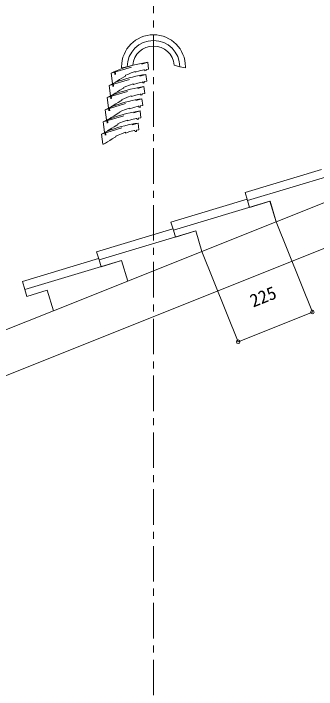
# Model space of a CAD drawing. Units: millimetres, scale not verified. Extents: x -4726 to 4690, y -2905 to 2891.
# Drawn here: x -1220 to -368, y -855 to 1048 of the extents above; entities that cross this region are included whole.
import ezdxf
from ezdxf.enums import TextEntityAlignment as Align

# ---------------------------------------------------------------- set-up
doc = ezdxf.new("R2010")
doc.units = ezdxf.units.MM
doc.header["$LTSCALE"] = 20
doc.header["$PDMODE"] = 32
doc.header["$PDSIZE"] = 10
doc.linetypes.add('CHAIN1', pattern=[8, 5, -1, 1, -1])
doc.linetypes.add('DASHED1', pattern=[1.8, 1.2, -0.6])
doc.layers.add('0-0', color=7, linetype='Continuous', lineweight=18)
doc.layers.add('2-6', color=7, linetype='Continuous', lineweight=18)
doc.styles.add('ＭＳ ゴシック', font='')
doc.styles.get('ＭＳ ゴシック').set_extended_font_data('MS Gothic')

# ---------------------------------------------------------------- blocks, each defined once
blk = doc.blocks.new('mar6md')
at = {"layer": '2-6', "linetype": 'DASHED1'}
for p, q in [((-16.746, 30.866), (24.592, 43.268)), ((-18.925, 17.175), (22.414, 29.576)), ((-21.104, 3.483), (20.235, 15.885)), ((-23.282, -10.208), (18.056, 2.193)), ((-25.461, -23.9), (15.877, -11.498)), ((-27.64, -37.591), (13.699, -25.19))]:
    blk.add_line(p, q, dxfattribs=at)
at = {"layer": '2-6'}
for p, q in [((25.59, 35.658), (24.592, 43.268)), ((-16.746, 30.866), (-13.765, 32.354)), ((-16.746, 30.866), (-15.238, 19.365)), ((-12.955, 32.721), (-12.537, 29.53)), ((-12.193, 33.065), (-11.753, 29.706)), ((6.068, 31.338), (10.351, 32.851)), ((10.458, 32.037), (10.351, 32.851)), ((10.351, 32.847), (10.351, 32.851)), ((10.458, 32.037), (10.589, 32.083)), ((10.589, 32.083), (15.461, 33.617)), ((15.461, 33.617), (20.34, 34.769)), ((20.34, 34.769), (21.085, 34.895)), ((21.085, 34.895), (21.241, 33.704)), ((21.241, 33.704), (22.819, 33.972)), ((22.663, 35.162), (25.59, 35.658)), ((22.663, 35.162), (22.819, 33.972)), ((-1.362, 27.319), (-0.297, 27.793)), ((-0.297, 27.793), (-0.406, 28.62)), ((23.412, 21.967), (22.414, 29.576)), ((-18.925, 17.175), (-15.944, 18.663)), ((-18.925, 17.175), (-17.417, 5.673)), ((-15.134, 19.029), (-14.715, 15.839)), ((-14.372, 19.374), (-13.932, 16.015)), ((3.89, 17.646), (8.172, 19.16)), ((8.279, 18.345), (8.172, 19.16)), ((8.173, 19.155), (8.172, 19.16)), ((8.279, 18.345), (8.41, 18.392)), ((8.41, 18.392), (13.282, 19.926)), ((13.282, 19.926), (18.162, 21.077)), ((18.162, 21.077), (18.906, 21.203)), ((18.906, 21.203), (19.062, 20.013)), ((19.062, 20.013), (20.64, 20.28)), ((21.233, 8.275), (20.235, 15.885)), ((20.484, 21.471), (23.412, 21.967)), ((20.484, 21.471), (20.64, 20.28)), ((-3.541, 13.627), (-2.476, 14.101)), ((-2.476, 14.101), (-2.585, 14.928)), ((18.306, 7.779), (21.233, 8.275)), ((18.306, 7.779), (18.462, 6.589)), ((-21.104, 3.483), (-18.123, 4.971)), ((-21.104, 3.483), (-19.595, -8.018)), ((-17.313, 5.338), (-16.894, 2.147)), ((-16.551, 5.682), (-16.11, 2.323)), ((-5.719, -0.064), (-4.655, 0.41)), ((-4.655, 0.41), (-4.763, 1.237)), ((1.711, 3.955), (5.993, 5.468)), ((6.1, 4.654), (5.993, 5.468)), ((5.994, 5.464), (5.993, 5.468)), ((6.1, 4.654), (6.232, 4.7)), ((6.232, 4.7), (11.103, 6.234)), ((11.103, 6.234), (15.983, 7.386)), ((15.983, 7.386), (16.727, 7.512)), ((16.727, 7.512), (16.883, 6.321)), ((16.883, 6.321), (18.462, 6.589)), ((19.054, -5.416), (18.056, 2.193)), ((4.053, -8.991), (8.925, -7.457)), ((8.925, -7.457), (13.804, -6.306)), ((13.804, -6.306), (14.548, -6.18)), ((14.548, -6.18), (14.704, -7.371)), ((14.704, -7.371), (16.283, -7.103)), ((16.127, -5.912), (19.054, -5.416)), ((16.127, -5.912), (16.283, -7.103)), ((-23.282, -10.208), (-20.302, -8.721)), ((-23.282, -10.208), (-21.774, -21.71)), ((-19.491, -8.354), (-19.073, -11.544)), ((-18.73, -8.009), (-18.289, -11.368)), ((-7.898, -13.756), (-6.834, -13.282)), ((-6.834, -13.282), (-6.942, -12.455)), ((-0.468, -9.737), (3.814, -8.223)), ((3.921, -9.038), (3.814, -8.223)), ((3.815, -8.228), (3.814, -8.223)), ((3.921, -9.038), (4.053, -8.991)), ((16.875, -19.108), (15.877, -11.498)), ((-25.461, -23.9), (-22.481, -22.412)), ((-21.67, -22.045), (-21.252, -25.236)), ((-20.908, -21.701), (-20.468, -25.06)), ((-2.647, -23.428), (1.636, -21.915)), ((1.743, -22.729), (1.636, -21.915)), ((1.636, -21.919), (1.636, -21.915)), ((1.743, -22.729), (1.874, -22.683)), ((1.874, -22.683), (6.746, -21.149)), ((6.746, -21.149), (11.625, -19.998)), ((11.625, -19.998), (12.369, -19.871)), ((12.369, -19.871), (12.526, -21.062)), ((12.526, -21.062), (14.104, -20.795)), ((13.948, -19.604), (16.875, -19.108)), ((13.948, -19.604), (14.104, -20.795)), ((-25.461, -23.9), (-23.953, -35.401)), ((-10.077, -27.447), (-9.013, -26.974)), ((-9.013, -26.974), (-9.121, -26.146)), ((14.696, -32.799), (13.699, -25.19)), ((-27.64, -37.591), (-24.659, -36.104)), ((-27.64, -37.591), (-26.132, -49.093)), ((-23.849, -35.737), (-23.431, -38.927)), ((-23.087, -35.392), (-22.647, -38.751)), ((-4.826, -37.12), (-0.543, -35.606)), ((-0.436, -36.421), (-0.543, -35.606)), ((-0.543, -35.611), (-0.543, -35.606)), ((-0.436, -36.421), (-0.305, -36.375)), ((-0.305, -36.375), (4.567, -34.84)), ((4.567, -34.84), (9.446, -33.689)), ((9.446, -33.689), (10.191, -33.563)), ((10.191, -33.563), (10.347, -34.754)), ((10.347, -34.754), (11.925, -34.486)), ((11.769, -33.295), (14.696, -32.799)), ((11.769, -33.295), (11.925, -34.486)), ((-12.256, -41.139), (-11.191, -40.665)), ((-11.191, -40.665), (-11.3, -39.838))]:
    blk.add_line(p, q, dxfattribs=at)
for points in [[(-13.765, 32.354), (-9.871, 34.116), (-6.148, 35.597), (-2.334, 36.9), (1.916, 38.177), (5.697, 39.294), (9.493, 40.283), (13.516, 41.301), (17.117, 42.035), (20.892, 42.694), (24.592, 43.268)], [(-4.977, 38.219), (-4.977, 37.019), (1.423, 38.219), (7.823, 40.219)], [(67.023, 38.219), (67.023, 37.019), (60.623, 38.219), (54.223, 40.219)], [(6.068, 31.338), (1.991, 29.687), (-0.406, 28.62)], [(-15.944, 18.663), (-12.05, 20.424), (-8.327, 21.905), (-4.512, 23.208), (-0.262, 24.485), (3.518, 25.603), (7.315, 26.591), (11.337, 27.61), (14.938, 28.344), (18.713, 29.002), (22.414, 29.576)], [(-15.238, 19.365), (-14.445, 19.469), (-12.145, 20.556), (-12.07, 20.74), (-9.971, 22.097), (-7.171, 23.829), (-4.528, 25.454), (-1.362, 27.319)], [(-18.123, 4.971), (-14.229, 6.733), (-10.506, 8.214), (-6.691, 9.516), (-2.441, 10.794), (1.339, 11.911), (5.136, 12.9), (9.158, 13.918), (12.759, 14.652), (16.534, 15.311), (20.235, 15.885)], [(3.89, 17.646), (-0.188, 15.995), (-2.585, 14.928)], [(-17.417, 5.673), (-16.623, 5.777), (-14.324, 6.865), (-14.249, 7.048), (-12.149, 8.406), (-9.35, 10.137), (-6.707, 11.763), (-3.541, 13.627)], [(-20.302, -8.721), (-16.407, -6.959), (-12.685, -5.478), (-8.87, -4.175), (-4.62, -2.898), (-0.84, -1.78), (2.957, -0.792), (6.979, 0.226), (10.581, 0.96), (14.355, 1.619), (18.056, 2.193)], [(1.711, 3.955), (-2.367, 2.304), (-4.763, 1.237)], [(-19.595, -8.018), (-18.802, -7.914), (-16.503, -6.827), (-16.427, -6.643), (-14.328, -5.286), (-11.528, -3.554), (-8.885, -1.929), (-5.719, -0.064)], [(-22.481, -22.412), (-18.586, -20.65), (-14.863, -19.169), (-11.049, -17.867), (-6.799, -16.589), (-3.019, -15.472), (0.778, -14.483), (4.8, -13.465), (8.402, -12.731), (12.177, -12.072), (15.877, -11.498)], [(-21.774, -21.71), (-20.981, -21.606), (-18.681, -20.518), (-18.606, -20.335), (-16.507, -18.977), (-13.707, -17.246), (-11.064, -15.62), (-7.898, -13.756)], [(-0.468, -9.737), (-4.546, -11.388), (-6.942, -12.455)], [(-24.659, -36.104), (-20.765, -34.342), (-17.042, -32.861), (-13.227, -31.558), (-8.977, -30.281), (-5.197, -29.164), (-1.4, -28.175), (2.622, -27.157), (6.223, -26.423), (9.998, -25.764), (13.699, -25.19)], [(-23.953, -35.401), (-23.16, -35.297), (-20.86, -34.21), (-20.785, -34.026), (-18.686, -32.669), (-15.886, -30.937), (-13.243, -29.312), (-10.077, -27.447)], [(-2.647, -23.428), (-6.725, -25.079), (-9.121, -26.146)], [(-4.826, -37.12), (-8.903, -38.771), (-11.3, -39.838)], [(-26.132, -49.093), (-25.339, -48.989), (-23.039, -47.901), (-22.964, -47.718), (-20.864, -46.36), (-18.065, -44.629), (-15.422, -43.003), (-12.256, -41.139)]]:
    blk.add_lwpolyline(points, dxfattribs=at)
for radius, start, end in [(36, 90, 180), (36, 0, 90), (29.6, 90, 180), (23.286, 90, 175.07288), (29.6, 0, 90), (23.286, 4.92711, 90)]:
    blk.add_arc((31.023, 38.219), radius, start, end, dxfattribs=at)

msp = doc.modelspace()

# ---------------------------------------------------------------- linework, layer by layer
at = {"layer": '0-0', "color": 4, "linetype": 'CHAIN1'}
msp.add_line((-826.1, 1948.81), (-826.1, -1148.98), dxfattribs=at)
at = {"layer": '0-0'}
for p, q in [((-353.69, 609.15), (-568.28, 544.45)), ((-289.38, 603.45), (-561.34, 521.44)), ((-568.28, 544.45), (-561.34, 521.44)), ((-271.95, 545.62), (-480.85, 462.06)), ((-498.29, 519.88), (-770.25, 437.88)), ((-561.34, 521.44), (-555.57, 502.29)), ((-498.2, 519.59), (-555.57, 502.29)), ((-480.85, 462.06), (-498.29, 519.88)), ((-498.2, 519.59), (-480.85, 462.06)), ((-1264.83, 19.22), (-70.92, 496.79)), ((-480.85, 462.06), (-689.76, 378.5)), ((-379.05, 207.55), (-480.85, 462.06)), ((-770.25, 437.88), (-764.48, 418.73)), ((-707.19, 436.32), (-979.16, 354.32)), ((-707.11, 436.03), (-764.48, 418.73)), ((-689.76, 378.5), (-707.19, 436.32)), ((-707.11, 436.03), (-689.76, 378.5)), ((-689.76, 378.5), (-898.67, 294.93)), ((-587.96, 123.99), (-689.76, 378.5)), ((-916.1, 352.76), (-1188.07, 270.75)), ((-979.16, 354.32), (-973.39, 335.17)), ((-916.01, 352.47), (-973.39, 335.17)), ((-898.67, 294.93), (-916.1, 352.76)), ((-916.01, 352.47), (-898.67, 294.93)), ((-898.67, 294.93), (-1107.57, 211.37)), ((-1188.07, 270.75), (-1182.29, 251.6)), ((-1124.92, 268.9), (-1182.29, 251.6)), ((-1107.57, 211.37), (-1125.01, 269.19)), ((-1124.92, 268.9), (-1107.57, 211.37)), ((-1107.57, 211.37), (-1264.83, 148.47))]:
    msp.add_line(p, q, dxfattribs=at)
at = {"layer": '0-0', "color": 4}
msp.add_line((-379.05, 207.55), (-587.96, 123.99), dxfattribs=at)
at = {"layer": '0-0'}
for points in [[(-562.6, 525.59), (-777.19, 460.89), (-770.25, 437.88)], [(-771.5, 442.03), (-986.1, 377.32), (-979.16, 354.32)], [(-980.41, 358.47), (-1195, 293.76), (-1188.07, 270.75)]]:
    msp.add_lwpolyline(points, dxfattribs=at)
at = {"layer": '0-0', "color": 4}
for p in [(-379.05, 207.55), (-587.96, 123.99)]:
    msp.add_point(p, dxfattribs=at)

# ---------------------------------------------------------------- block references
at = {"layer": '0-0', "xscale": 2.5, "yscale": 2.5}
msp.add_blockref('mar6md', (-903.66, 802.66), dxfattribs=at)

# ---------------------------------------------------------------- texts
at = {"layer": '0-0', "color": 4, "style": 'ＭＳ ゴシック'}
msp.add_text('225', height=36.66, rotation=21.801, dxfattribs=at).set_placement((-541.53, 209.88), align=Align.BOTTOM_LEFT)

doc.saveas('drawing.dxf')
